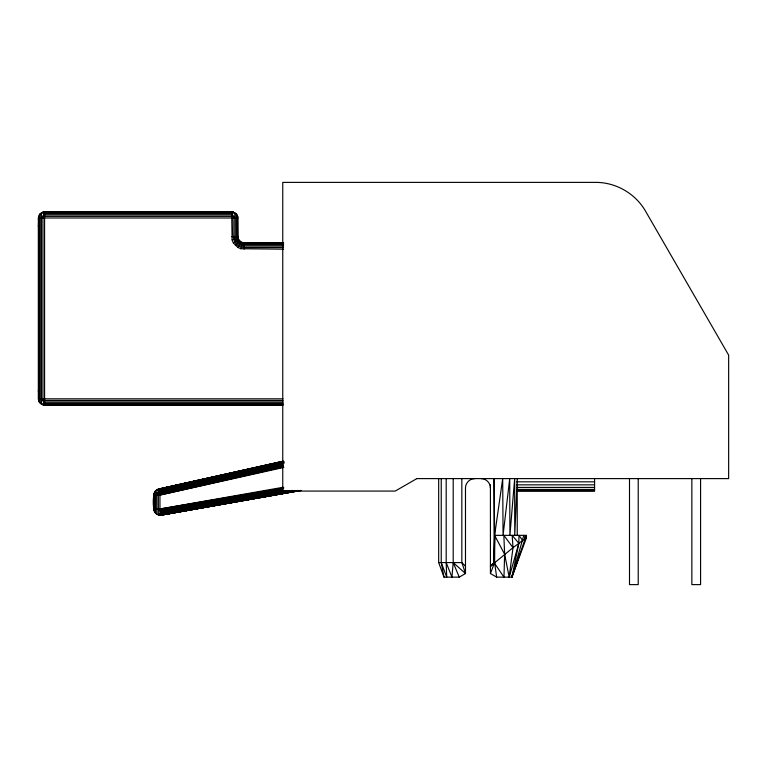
<?xml version="1.0" encoding="UTF-8"?>
<svg xmlns="http://www.w3.org/2000/svg" width="767" height="767" viewBox="0 0 767 767"><rect width="100%" height="100%" fill="white"/><g stroke="black" fill="none" stroke-linecap="round" stroke-linejoin="round"><path stroke-width="1.15" d="M300.875 490.477L161.041 515.136L156.842 514.398L154.56 512.107L154.608 491.848L157.024 489.557L283.176 461.188M155.548 513.401L155.663 490.544L283.857 461.772M517.236 535.356L517.226 478.608L514.743 535.356L514.667 478.608L509.911 535.356L509.719 478.608L503.056 535.356L502.701 478.608L494.61 535.356L504.628 554.225L503.967 577.139L494.073 562.575L494.073 478.608L494.61 535.356L494.073 562.575L490.42 566.257L513.008 547.667L503.852 535.356L504.628 554.225L509.183 577.139L513.008 547.667L512.164 535.356L518.856 543.295L511.905 577.139L496.661 577.139L490.42 573.534L490.42 484.84M283.013 405.062L44.582 405.062L41.466 404.228L39.184 401.946L38.35 398.83L38.35 217.981L40.181 213.571L44.582 211.74L231.672 211.74L236.083 213.571L237.703 216.361L237.914 236.687L238.748 239.803L241.03 242.084L244.146 242.918L283.569 242.918M38.35 391.343L38.801 387.891M154.56 512.107C152.834 505.779 152.748 498.167 154.608 491.848L155.548 495.06M512.385 574.809L511.905 577.139L526.44 537.83L526.277 535.356L494.61 535.356L494.255 562.575L490.42 566.257L494.427 562.575L494.61 535.356L494.61 562.575L496.661 577.139M520.103 553.41L511.905 577.139L523.784 535.356L525.203 538.712L511.905 577.139L514.59 567.983M283.569 249.16L240.915 248.738L242.535 242.708M509.183 577.139L518.856 543.295L518.971 535.356L522.691 540.505L526.44 537.83L526.277 535.356L525.203 538.712M283.013 403.241L44.582 403.241L41.466 404.228L41.466 212.574L44.582 213.571L231.672 213.571L233.293 211.951L42.971 211.951L44.582 213.571L42.971 217.981L42.971 398.83L44.582 403.241L42.971 404.851L283.013 404.851M156.842 514.398L156.842 495.06L158.779 489.787L283.857 462.213M490.42 573.534L494.61 562.575M155.663 490.544L156.842 495.06L158.999 490.755L283.963 462.683M231.672 211.74L232.104 239.918L233.35 242.918L237.914 247.492L241.03 242.084M41.466 217.981L44.582 213.571M156.842 495.06L159.277 492.021L282.937 464.15M283.1 465.569L159.603 493.488L158.347 495.06L158.347 515.021L294.931 490.449M235.325 245.507L239.735 241.097M185.681 510.525L159.958 515.232L160.897 514.312L297.28 490.429M160.677 515.184L298.507 490.487M513.008 547.667L522.691 540.505M288.977 490.525L160.725 513.334L158.347 515.021L160.495 512.068L282.975 490.353M233.35 242.918L238.748 239.803M438.676 478.608L438.676 562.575L443.997 577.139L459.241 577.139L465.483 573.534L465.483 487.956C465.444 482.951 469.826 478.57 474.831 478.608M233.293 211.951L231.672 212.574L44.582 212.574L42.971 211.951M42.971 404.851L44.582 404.228L283.013 404.228M283.569 247.549L244.146 247.549C226.792 246.006 236.341 223.83 231.672 213.571L234.798 212.574L234.798 236.687C234.76 241.691 239.141 246.073 244.146 246.044L283.569 246.044M159.958 515.232L299.676 490.573L161.041 515.136L159.958 508.991L159.958 495.06L158.596 488.972L283.176 461.255M232.104 239.918L238.125 238.297M283.196 461.351L157.024 489.557L158.779 489.787M153.726 495.06L159.958 495.06L283.272 466.95M159.958 495.06L283.867 467.41M159.814 488.924L254.558 467.908M256.897 467.391L261.576 466.355M263.915 465.837L282.62 461.686M158.644 489.183L283.79 461.475M158.999 490.755L283.963 463.278M159.277 492.021L282.937 464.85M159.603 493.488L283.1 466.173M188.03 510.103L198.615 508.214M200.964 507.792L211.539 505.904M213.888 505.491L224.463 503.603M226.821 503.181L237.396 501.292M239.745 500.87L250.32 498.991M252.669 498.569L263.244 496.68M265.603 496.259L276.178 494.37M278.526 493.958L289.101 492.069M291.45 491.647L293.809 491.225M153.726 508.991L159.958 508.991L283.291 487.246M285.334 490.535L160.495 512.068L158.347 508.991L160.236 510.582L282.85 488.915M161.041 515.136L300.875 490.458M160.725 513.334L292.505 490.42M159.958 508.991L283.895 487.927M160.236 510.582L282.85 489.624M38.35 217.981L237.914 217.981M231.672 236.687L237.914 236.687M283.569 243.139L244.146 243.139L240.924 242.267L238.566 239.908L237.703 236.687L237.703 216.361M283.569 243.762L244.146 243.762L240.608 242.813L238.019 240.224L237.08 236.687L237.08 214.856M283.569 244.75L244.146 244.75C239.831 244.778 236.054 241.001 236.083 236.687L236.083 213.571M38.35 398.83L283.013 398.83M283.013 400.441L44.582 400.441L42.971 398.83L44.582 401.946L283.013 401.946M516.757 481.829L594.569 481.829M516.757 484.84L594.569 484.84M516.757 487.419L594.569 487.419M516.757 489.404L594.569 489.404M516.757 490.65L594.569 490.65M516.757 491.072L594.569 491.072L594.569 478.608M438.676 562.575L461.83 562.575L465.483 566.257M481.072 478.608C486.077 478.57 490.458 482.951 490.42 487.956M237.914 247.492L240.915 248.738M231.672 213.571L234.798 217.981M41.466 398.83L44.582 403.241M459.241 577.139L453.201 562.575L453.201 478.608M446.183 478.608L446.183 562.575L451.936 577.139L453.201 562.575L465.483 573.534L461.83 562.575L461.83 478.608M441.236 478.608L441.236 562.575L446.72 577.139L446.183 562.575M154.56 495.06L153.946 493.392L153.937 510.611M441.236 562.575L443.997 577.139M38.35 225.46L38.801 228.921M700.587 478.608L700.587 584.617L691.853 584.617L691.853 478.608M638.221 478.608L638.221 584.617L629.496 584.617L629.496 478.608M244.146 242.918L244.146 249.16M44.582 211.74L44.582 405.062M40.181 213.571L40.181 403.241M39.184 214.856L39.184 401.946M38.561 216.361L38.561 400.441M44.582 214.856L42.971 217.981L44.582 216.361L231.672 216.361L233.293 217.981L231.672 214.856L44.582 214.856M416.836 478.608L395.235 491.072L282.755 491.072L282.755 182.383L595.786 182.383C615.92 182.325 635.459 193.6 645.478 211.069L728.65 355.121L728.65 478.608L416.836 478.608"/></g></svg>
